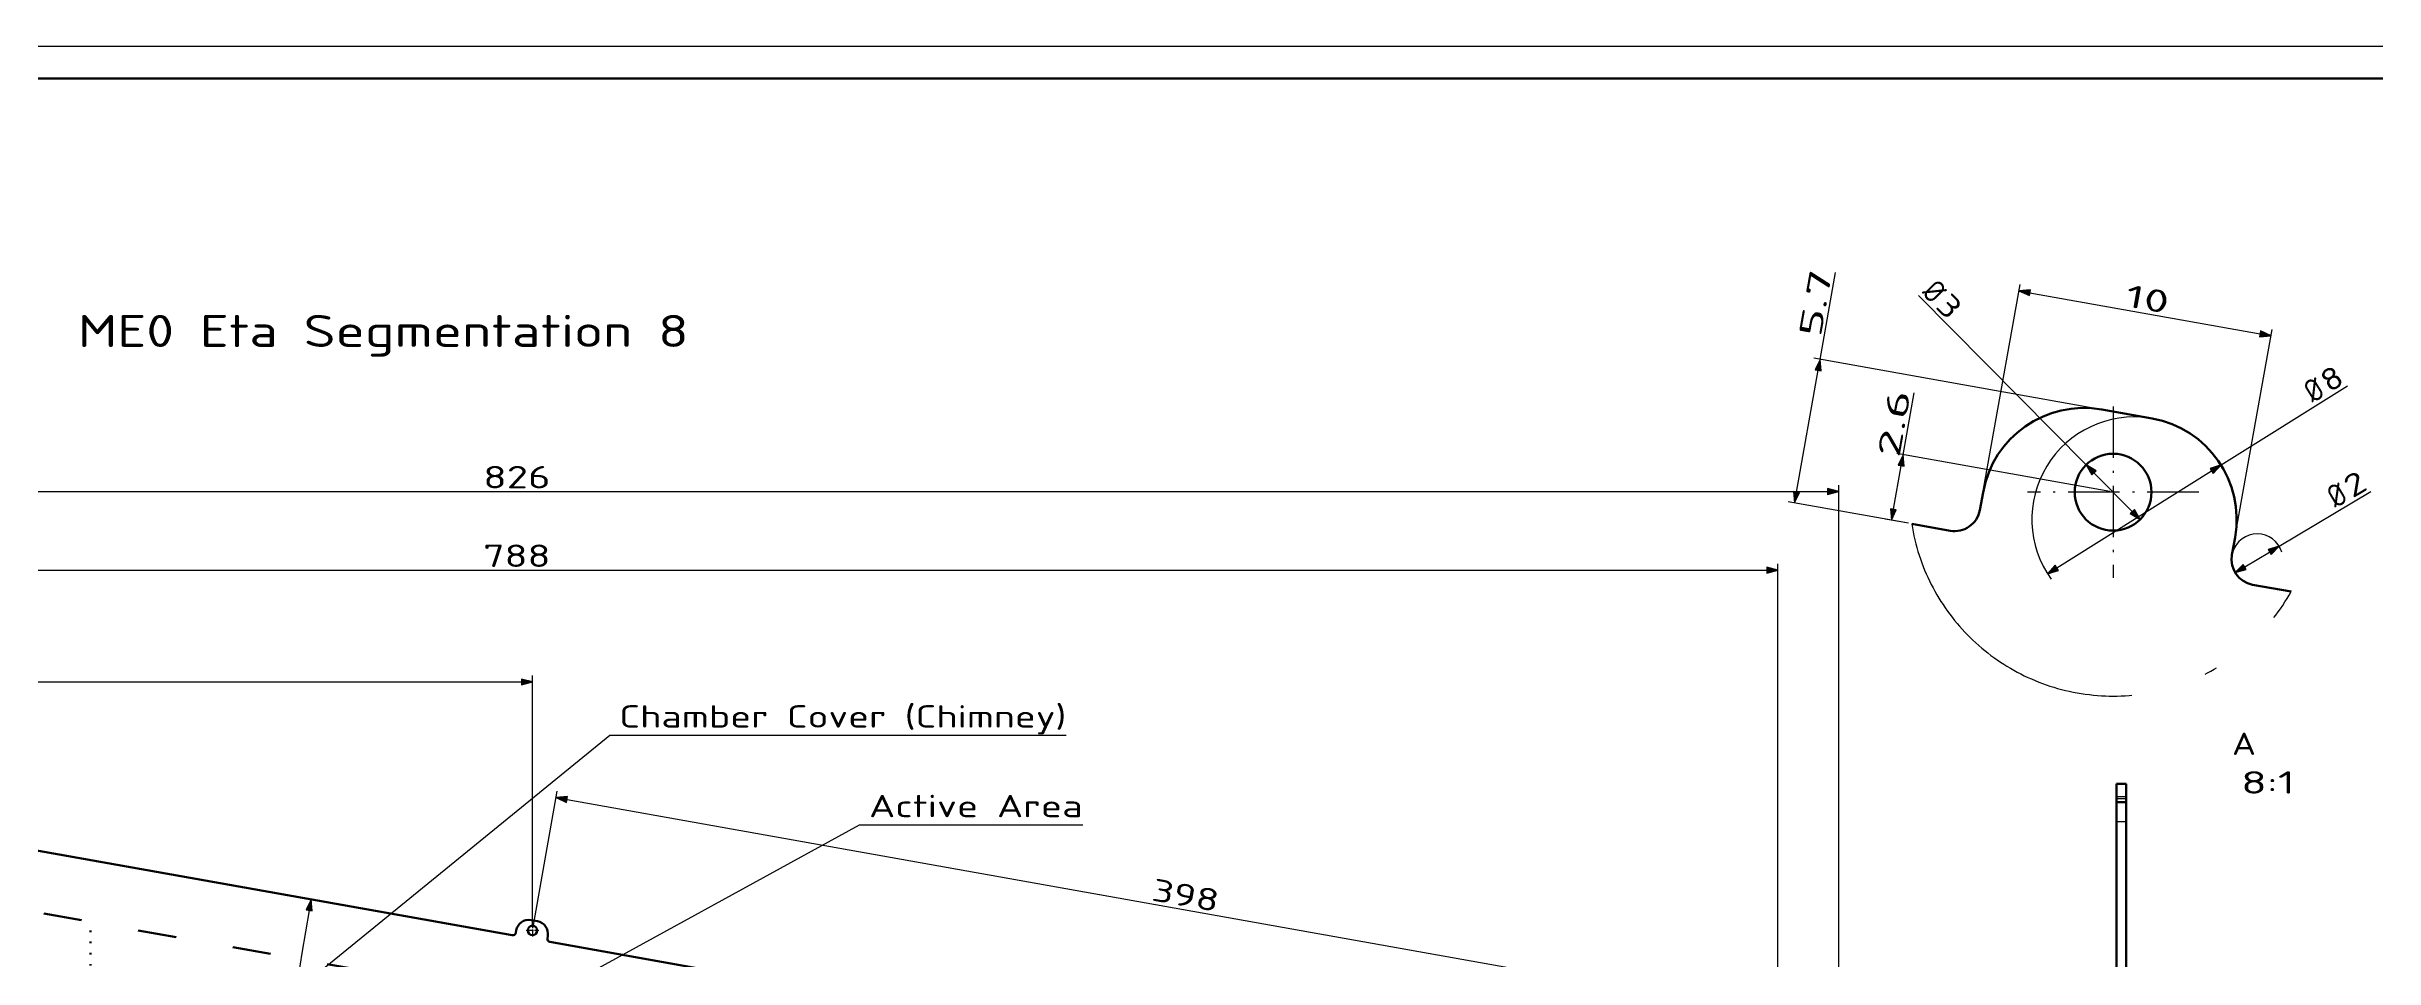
# Model space of a CAD drawing. Extents: x 0 to 1695, y 0 to 840.
# Drawn here: x 386 to 1114, y 555 to 840 of the extents above; entities that cross this region are included whole.
import ezdxf
from ezdxf.enums import TextEntityAlignment as Align

# ---------------------------------------------------------------- set-up
doc = ezdxf.new("R2010")
doc.units = 0
for name, pattern in [('DASHDOT', [18.5, 12, -3, 0.5, -3]), ('DASHSPACE', [30, 12, -18]), ('DOT', [3.5, 0.5, -3])]:
    doc.linetypes.add(name, pattern=pattern)
doc.layers.get('0').update_dxf_attribs({"lineweight": 13})
doc.styles.get("Standard").update_dxf_attribs({"font": 'isocp.shx'})
doc.dimstyles.get("Standard").update_dxf_attribs({"dimtxt": 2.5, "dimasz": 2.5, "dimexe": 1.25, "dimexo": 0.625, "dimtad": 1, "dimcen": 2.5, "dimadec": 0, "dimazin": 0, "dimtfac": 1, "dimtmove": 0, "dimatfit": 0, "dimfxl": 1, "dimarcsym": 0})

# ---------------------------------------------------------------- blocks, each defined once
blk = doc.blocks.new('*D77')
at = {"color": 7, "lineweight": 25}
for p, q in [((145.165466, 607.466957), (145.165466, 643.419075)), ((148.642761, 641.419075), (534.567322, 641.419075)), ((538.044617, 564.780006), (538.044617, 643.419075))]:
    blk.add_line(p, q, dxfattribs=at)
for points in [[(148.642761, 642.350838), (145.165466, 641.419075), (148.642761, 640.487312)], [(534.567322, 640.487312), (538.044617, 641.419075), (534.567322, 642.350838)]]:
    blk.add_lwpolyline(points, close=True, dxfattribs=at)
for points in [[(148.642761, 642.350838), (145.165466, 641.419075), (148.642761, 642.350838), (148.642761, 640.487312)], [(534.567322, 640.487312), (538.044617, 641.419075), (534.567322, 640.487312), (534.567322, 642.350838)]]:
    blk.add_solid(points, dxfattribs=at)
blk.add_text('392.9', height=7, dxfattribs=at).set_placement((323.624939, 642.419075), (359.585144, 642.419075), align=Align.FIT)
blk = doc.blocks.new('*D78')
at = {"color": 7, "lineweight": 25}
for p, q in [((538.220154, 564.764473), (545.795593, 607.25016)), ((548.867859, 604.670799), (933.841309, 536.027275)), ((930.040222, 494.900139), (937.615723, 537.385811))]:
    blk.add_line(p, q, dxfattribs=at)
for points in [[(549.031433, 605.588081), (545.444519, 605.281212), (548.704407, 603.753517)], [(933.677734, 535.109993), (937.264648, 535.416862), (934.004883, 536.944557)]]:
    blk.add_lwpolyline(points, close=True, dxfattribs=at)
for points in [[(549.031433, 605.588081), (545.444519, 605.281212), (549.031433, 605.588081), (548.704407, 603.753517)], [(933.677734, 535.109993), (937.264648, 535.416862), (933.677734, 535.109993), (934.004883, 536.944557)]]:
    blk.add_solid(points, dxfattribs=at)
blk.add_text('398', height=7, rotation=349.890019, dxfattribs=at).set_placement((731.185242, 573.178093), (751.875061, 569.488945), align=Align.FIT)
blk = doc.blocks.new('*D92')
at = {"color": 7, "lineweight": 25}
for p, q in [((120.171936, 598.866951), (120.171936, 702.930916)), ((123.649231, 700.930916), (942.69458, 700.930916)), ((946.171936, 484.342155), (946.171936, 702.930916))]:
    blk.add_line(p, q, dxfattribs=at)
for points in [[(123.649231, 701.862648), (120.171936, 700.930916), (123.649231, 699.999153)], [(942.69458, 699.999153), (946.171936, 700.930916), (942.69458, 701.862648)]]:
    blk.add_lwpolyline(points, close=True, dxfattribs=at)
for points in [[(123.649231, 701.862648), (120.171936, 700.930916), (123.649231, 701.862648), (123.649231, 699.999153)], [(942.69458, 699.999153), (946.171936, 700.930916), (942.69458, 699.999153), (942.69458, 701.862648)]]:
    blk.add_solid(points, dxfattribs=at)
blk.add_text('826', height=7, dxfattribs=at).set_placement((522.663879, 701.930916), (543.679993, 701.930916), align=Align.FIT)
blk = doc.blocks.new('*D93')
at = {"color": 7, "lineweight": 25}
for p, q in [((139.171936, 585.866951), (139.171936, 678.367867)), ((927.171936, 473.455116), (927.171936, 678.367867)), ((142.649231, 676.367867), (923.69458, 676.367867))]:
    blk.add_line(p, q, dxfattribs=at)
for points in [[(142.649231, 677.299599), (139.171936, 676.367867), (142.649231, 675.436104)], [(923.69458, 675.436104), (927.171936, 676.367867), (923.69458, 677.299599)]]:
    blk.add_lwpolyline(points, close=True, dxfattribs=at)
for points in [[(142.649231, 677.299599), (139.171936, 676.367867), (142.649231, 677.299599), (142.649231, 675.436104)], [(923.69458, 675.436104), (927.171936, 676.367867), (923.69458, 675.436104), (923.69458, 677.299599)]]:
    blk.add_solid(points, dxfattribs=at)
blk.add_text('788', height=7, dxfattribs=at).set_placement((522.663879, 677.367867), (543.679993, 677.367867), align=Align.FIT)
blk = doc.blocks.new('*D101')
at = {"color": 7, "lineweight": 25}
for points in [[(469.188049, 569.884422), (468.881287, 573.471321), (467.353577, 570.21154)], [(467.353577, 139.522362), (468.881287, 136.262581), (469.188049, 139.84948)]]:
    blk.add_lwpolyline(points, close=True, dxfattribs=at)
blk.add_arc((1694.879753, 354.866951), 1245.335449, 170.049977, 189.95001, dxfattribs=at)
for points in [[(469.188049, 569.884422), (468.881287, 573.471321), (469.188049, 569.884422), (467.353577, 570.21154)], [(467.353577, 139.522362), (468.881287, 136.262581), (467.353577, 139.522362), (469.188049, 139.84948)]]:
    blk.add_solid(points, dxfattribs=at)
for s, p, p2 in [('%%d', (447.144348, 370.2804), (447.144348, 375.413734)), ('20.22', (448.544373, 334.320168), (448.544373, 370.2804))]:
    blk.add_text(s, height=7, rotation=90.000003, dxfattribs=at).set_placement(p, p2, align=Align.FIT)
blk = doc.blocks.new('*D110')
at = {"color": 7, "lineweight": 25}
for p, q in [((966.285513, 712.430381), (969.739126, 731.799888)), ((1030.9027, 700.908653), (964.316274, 712.781455)), ((963.244497, 695.37667), (965.675161, 709.007041)), ((967.970083, 691.001914), (960.665395, 692.304405))]:
    blk.add_line(p, q, dxfattribs=at)
for points in [[(966.592153, 708.843467), (966.285513, 712.430381), (964.75768, 709.170616)], [(962.327505, 695.540245), (962.634145, 691.95333), (964.161977, 695.213096)]]:
    blk.add_lwpolyline(points, close=True, dxfattribs=at)
for points in [[(966.592153, 708.843467), (966.285513, 712.430381), (966.592153, 708.843467), (964.75768, 709.170616)], [(962.327505, 695.540245), (962.634145, 691.95333), (962.327505, 695.540245), (964.161977, 695.213096)]]:
    blk.add_solid(points, dxfattribs=at)
blk.add_text('2.6', height=7, rotation=79.889997, dxfattribs=at).set_placement((965.065298, 711.285728), (968.754751, 731.975425), align=Align.FIT)
blk = doc.blocks.new('*D111')
at = {"color": 7, "lineweight": 25}
for p, q in [((940.339712, 742.247886), (945.182973, 769.41085)), ((1027.380239, 726.727867), (938.370473, 742.59896)), ((932.94518, 700.779258), (939.72936, 738.824546)), ((967.970083, 691.001914), (930.366079, 697.706993))]:
    blk.add_line(p, q, dxfattribs=at)
for points in [[(940.646352, 738.660972), (940.339223, 742.247886), (938.81188, 738.988121)], [(932.028188, 700.942832), (932.334829, 697.355918), (933.862661, 700.615684)]]:
    blk.add_lwpolyline(points, close=True, dxfattribs=at)
for points in [[(940.646352, 738.660972), (940.339223, 742.247886), (940.646352, 738.660972), (938.81188, 738.988121)], [(932.028188, 700.942832), (932.334829, 697.355918), (932.028188, 700.942832), (933.862661, 700.615684)]]:
    blk.add_solid(points, dxfattribs=at)
blk.add_text('5.7', height=7, rotation=79.889997, dxfattribs=at).set_placement((940.509145, 748.89669), (944.198598, 769.586387), align=Align.FIT)
blk = doc.blocks.new('*D112')
at = {"color": 7, "lineweight": 25}
for p, q in [((991.41979, 701.650962), (1002.830434, 765.644981)), ((1005.9027, 763.065757), (1077.813833, 750.24337)), ((1070.177602, 687.607872), (1081.588247, 751.60189))]:
    blk.add_line(p, q, dxfattribs=at)
for points in [[(1006.066274, 763.982994), (1002.47936, 763.676109), (1005.739126, 762.148399)], [(1077.650259, 749.326133), (1081.237173, 749.633018), (1077.977407, 751.160728)]]:
    blk.add_lwpolyline(points, close=True, dxfattribs=at)
for points in [[(1006.066274, 763.982994), (1002.47936, 763.676109), (1006.066274, 763.982994), (1005.739126, 762.148399)], [(1077.650259, 749.326133), (1081.237173, 749.633018), (1077.650259, 749.326133), (1077.977407, 751.160728)]]:
    blk.add_solid(points, dxfattribs=at)
blk.add_text('10', height=7, rotation=349.890019, dxfattribs=at).set_placement((1035.367055, 758.82772), (1048.70104, 756.450279), align=Align.FIT)
blk = doc.blocks.new('*D113')
at = {"color": 7, "lineweight": 25}
for p, q in [((1065.614614, 709.232749), (1105.170766, 734.020591)), ((1014.329458, 677.094932), (1062.668325, 707.386314))]:
    blk.add_line(p, q, dxfattribs=at)
for points in [[(1063.162954, 706.596763), (1065.614614, 709.232749), (1062.173208, 708.175865)], [(1013.834829, 677.884483), (1011.383169, 675.248497), (1014.824575, 676.305381)]]:
    blk.add_lwpolyline(points, close=True, dxfattribs=at)
blk.add_arc((1038.498891, 692.240684), 32, 81.680491, 215.654375, dxfattribs=at)
for points in [[(1063.162954, 706.596763), (1065.614614, 709.232749), (1063.162954, 706.596763), (1062.173208, 708.175865)], [(1013.834829, 677.884483), (1011.383169, 675.248497), (1013.834829, 677.884483), (1014.824575, 676.305381)]]:
    blk.add_solid(points, dxfattribs=at)
for s, p, p2 in [('%%c', (1094.297231, 728.386802), (1098.646841, 731.112632)), ('8', (1099.494009, 731.643516), (1104.639516, 734.867881))]:
    blk.add_text(s, height=7, rotation=32.07339, dxfattribs=at).set_placement(p, p2, align=Align.FIT)
blk = doc.blocks.new('*D114')
at = {"color": 7, "lineweight": 25}
for p, q in [((1083.75768, 683.817588), (1112.383657, 700.967735)), ((1073.015005, 677.381797), (1080.774282, 682.030479))]:
    blk.add_line(p, q, dxfattribs=at)
for points in [[(1081.253286, 681.231163), (1083.75768, 683.817466), (1080.295766, 682.829673)], [(1072.536489, 678.180992), (1070.032095, 675.594566), (1073.494009, 676.582359)]]:
    blk.add_lwpolyline(points, close=True, dxfattribs=at)
blk.add_arc((1076.894888, 679.706016), 8, 16.602148, 162.728028, dxfattribs=at)
for points in [[(1081.253286, 681.231163), (1083.75768, 683.817466), (1081.253286, 681.231163), (1080.295766, 682.829673)], [(1072.536489, 678.180992), (1070.032095, 675.594566), (1072.536489, 678.180992), (1073.494009, 676.582359)]]:
    blk.add_solid(points, dxfattribs=at)
for s, p, p2 in [('2', (1106.661001, 698.704917), (1111.869985, 701.825523)), ('%%c', (1101.39977, 695.552818), (1105.803091, 698.191001))]:
    blk.add_text(s, height=7, rotation=30.926089, dxfattribs=at).set_placement(p, p2, align=Align.FIT)
blk = doc.blocks.new('*D115')
at = {"color": 7, "lineweight": 25}
for p, q in [((971.060415, 762.159019), (1023.443227, 709.259971)), ((1025.890005, 706.788902), (1037.883657, 694.677207))]:
    blk.add_line(p, q, dxfattribs=at)
for points in [[(1026.552114, 707.444664), (1023.443227, 709.259849), (1025.228384, 706.133384)], [(1037.222036, 694.02169), (1040.330434, 692.206382), (1038.545766, 695.332847)]]:
    blk.add_lwpolyline(points, close=True, dxfattribs=at)
for points in [[(1026.552114, 707.444664), (1023.443227, 709.259849), (1026.552114, 707.444664), (1025.228384, 706.133384)], [(1037.222036, 694.02169), (1040.330434, 692.206382), (1037.222036, 694.02169), (1038.545766, 695.332847)]]:
    blk.add_solid(points, dxfattribs=at)
for s, p, p2 in [('%%c', (971.770864, 762.862632), (975.383169, 759.215171)), ('3', (976.086782, 758.5046), (980.359243, 754.189903))]:
    blk.add_text(s, height=7, rotation=314.719189, dxfattribs=at).set_placement(p, p2, align=Align.FIT)
blk = doc.blocks.new('BLOCK90')
at = {"color": 7, "lineweight": 25}
blk.add_text('ME0 Eta Segmentation 8', height=10, dxfattribs=at).set_placement((396, 746.123901), (586.835693, 746.123901), align=Align.FIT)
blk = doc.blocks.new('BLOCK165')
at = {"color": 7, "lineweight": 25}
blk.add_lwpolyline([(-1149.939331, 168.01088), (-1025, 269.89624), (-882.342957, 269.89624)], dxfattribs=at)
blk.add_solid([(-1150.528198, 168.732971), (-1152.634155, 165.813263), (-1149.350464, 167.288788)], dxfattribs=at)
blk.add_text('Chamber Cover (Chimney)', height=7, dxfattribs=at).set_placement((-1022, 272.286743), (-882.342957, 272.286743), align=Align.FIT)
blk = doc.blocks.new('BLOCK166')
at = {"color": 7, "lineweight": 25}
blk.add_lwpolyline([(-1044.521118, 188.367783), (-947, 241.896255), (-877.20752, 241.896255)], dxfattribs=at)
blk.add_solid([(-1044.969482, 189.18457), (-1047.569458, 186.69458), (-1044.072754, 187.55098)], dxfattribs=at)
blk.add_text('Active Area', height=7, dxfattribs=at).set_placement((-944, 244.286743), (-877.20752, 244.286743), align=Align.FIT)
blk = doc.blocks.new('BLOCK167')
at = {"color": 7, "linetype": 'DASHDOT', "lineweight": 25, "ltscale": 0.097501}
blk.add_line((-1047.177368, 208.913055), (-1051.077393, 208.913055), dxfattribs=at)
at = {"color": 7, "linetype": 'DASHDOT', "lineweight": 25, "ltscale": 0.0975}
blk.add_line((-1049.127319, 210.863052), (-1049.127319, 206.963058), dxfattribs=at)
blk = doc.blocks.new('BLOCK173')
at = {"color": 7, "lineweight": 50}
for p, q in [((-1055.490569, 207.406655), (-1288.758452, 249)), ((-1047.598691, 211.789379), (-1049.567636, 212.140456)), ((-1054.330558, 208.215589), (-1054.207681, 208.90472)), ((-1044.485832, 206.460204), (-1044.362955, 207.149335)), ((-663.670491, 137.542312), (-1043.676898, 205.300193))]:
    blk.add_line(p, q, dxfattribs=at)
at = {"color": 150, "linetype": 'DASHSPACE', "lineweight": 50}
blk.add_line((-1290.439116, 230), (-660, 117.588162), dxfattribs=at)
at = {"color": 3, "linetype": 'DOT', "lineweight": 50}
blk.add_line((-1187.178, -211.587799), (-1187.178, 211.587799), dxfattribs=at)
at = {"color": 7, "lineweight": 50}
blk.add_circle((-1049.127333, 208.913053), 1.5, dxfattribs=at)
for centre, radius, start, end in [((-1050.26979, 208.202566), 4, 79.89, 169.89), ((-1048.300845, 207.851489), 4, 349.89, 439.89), ((-1055.31503, 208.391128), 1, 259.89, 349.89), ((-1043.501359, 206.284665), 1, 169.89, 259.89)]:
    blk.add_arc(centre, radius, start, end, dxfattribs=at)
blk = doc.blocks.new('BLOCK174')
at = {"color": 7, "lineweight": 25}
for s, p, p2 in [('  A', (-654, 128.785843), (-651.722961, 128.785843)), ('  8:1', (-654, 127.272873), (-650.204956, 127.272873))]:
    blk.add_text(s, height=0.875, dxfattribs=at).set_placement(p, p2, align=Align.FIT)
blk = doc.blocks.new('BLOCK175')
at = {"color": 7, "linetype": 'DASHDOT', "lineweight": 25, "ltscale": 0.167144}
blk.add_line((-657.307251, 142.391586), (-657.307251, 135.705826), dxfattribs=at)
at = {"color": 7, "linetype": 'DASHDOT', "lineweight": 25, "ltscale": 0.167145}
blk.add_line((-653.964355, 139.048706), (-660.650146, 139.048706), dxfattribs=at)
blk = doc.blocks.new('BLOCK176')
at = {"color": 7, "lineweight": 50}
for p, q in [((-655.778613, 141.925036), (-657.747558, 142.276113)), ((-662.51048, 138.351246), (-662.387603, 139.040377)), ((-663.670491, 137.542312), (-665.173844, 137.810371)), ((-652.665754, 136.59586), (-652.542877, 137.284991)), ((-650.353467, 135.167791), (-651.85682, 135.435849))]:
    blk.add_line(p, q, dxfattribs=at)
blk.add_circle((-657.307255, 139.048709), 1.5, dxfattribs=at)
for centre, radius, start, end in [((-658.449712, 138.338222), 4, 79.89, 169.89), ((-656.480767, 137.987145), 4, 349.89, 439.89), ((-663.494952, 138.526784), 1, 259.89, 349.89), ((-651.681281, 136.420322), 1, 169.89, 259.89)]:
    blk.add_arc(centre, radius, start, end, dxfattribs=at)
at = {"color": 7, "linetype": 'DASHDOT', "lineweight": 25}
blk.add_arc((-657.307255, 139.048709), 7.96346, 188.945946, 330.834054, dxfattribs=at)
blk = doc.blocks.new('BLOCK178')
at = {"color": 7, "lineweight": 50}
for p, q in [((13.2, 254.7), (10.2, 254.7)), ((10.2, 250.7), (10.2, 254.7)), ((13.2, 250.7), (13.2, 254.7)), ((10.2, 250), (10.2, 250.7)), ((10.2, 249), (10.2, 250)), ((10.2, 249), (13.2, 249)), ((10.2, 243), (10.2, 249)), ((13.2, 250), (13.2, 250.7)), ((13.2, 249), (13.2, 250)), ((13.2, 243), (13.2, 249)), ((10.2, 243), (10.2, -243)), ((13.2, 243), (13.2, -243)), ((10.19, 230), (10.19, -230)), ((10.2, 230), (10.19, 230)), ((10.2, -230), (10.19, -230)), ((10.2, -249), (10.2, -243)), ((13.2, -249), (13.2, -243)), ((10.2, -249), (13.2, -249)), ((10.2, -250), (10.2, -249)), ((10.2, -250.7), (10.2, -250)), ((10.2, -254.7), (10.2, -250.7)), ((13.2, -250), (13.2, -249)), ((13.2, -250.7), (13.2, -250)), ((13.2, -254.7), (13.2, -250.7)), ((13.2, -254.7), (10.2, -254.7))]:
    blk.add_line(p, q, dxfattribs=at)
at = {"color": 7, "lineweight": 25}
for p, q in [((13.2, 250.7), (10.2, 250.7)), ((13.2, 250), (10.2, 250)), ((10.2, 243), (13.2, 243)), ((10.2, -243), (13.2, -243)), ((13.2, -250), (10.2, -250)), ((13.2, -250.7), (10.2, -250.7))]:
    blk.add_line(p, q, dxfattribs=at)

msp = doc.modelspace()

# ---------------------------------------------------------------- linework, layer by layer
at = {"color": 7, "lineweight": 25}
msp.add_line((1188, 840), (0, 840), dxfattribs=at)
at = {"color": 7, "lineweight": 70}
msp.add_line((1178, 830), (10, 830), dxfattribs=at)
at = {"color": 7, "linetype": 'DASHDOT', "lineweight": 25, "ltscale": 0.09}
msp.add_line((1032.622846, 597.866951), (1036.222847, 597.866951), dxfattribs=at)

# ---------------------------------------------------------------- block references
at = {"lineweight": 0}
for name, p in [('BLOCK90', (0, 0)), ('BLOCK165', (1587.171936, 354.866951)), ('BLOCK173', (1587.171936, 354.866951)), ('BLOCK166', (1587.171936, 354.866951)), ('BLOCK178', (1022.722847, 354.866951)), ('BLOCK167', (1587.171936, 354.866951))]:
    msp.add_blockref(name, p, dxfattribs=at)
at = {"lineweight": 0, "xscale": 8, "yscale": 8, "zscale": 8}
for name in ['BLOCK176', 'BLOCK175', 'BLOCK174']:
    msp.add_blockref(name, (6290.345083, -411.656533), dxfattribs=at)

# ---------------------------------------------------------------- dimensions: what is measured, and where the dimension line sits
at = {"color": 0, "lineweight": 0}
for base, p1, p2, angle, override, picture, middle, dimtype in [((932.334898, 697.355941), (1028.364617, 726.552369), (968.954334, 690.826431), 259.888622, {"dimlfac": 0.125, "dimtxsty": 'STANDARD'}, '*D111', (943.338247, 759.066001), 160), ((1002.479326, 763.67607), (1070.002066, 686.623396), (991.244262, 700.666481), 169.889099, {"dimlfac": 0.125, "dimtxsty": 'STANDARD'}, '*D112', (1041.858228, 756.654528), 160), ((966.285432, 712.430381), (968.954334, 690.826431), (1031.887042, 700.733141), 79.889577, {"dimlfac": 0.125, "dimtxsty": 'STANDARD'}, '*D110', (967.894582, 721.454978), 160), ((120.171936, 700.930908), (946.171936, 483.34216), (120.171936, 597.866951), 179.999046, {"dimtxsty": 'STANDARD'}, '*D92', (533.171936, 700.930908), 160), ((139.171936, 676.367859), (927.171936, 472.455113), (139.171936, 584.866951), 179.999046, {"dimtxsty": 'STANDARD'}, '*D93', (533.171936, 676.367859), 160), ((145.165429, 641.419075), (538.044603, 563.780004), (145.165429, 606.466951), 179.999046, {"dimtxsty": 'STANDARD'}, '*D77', (341.605016, 641.419075), 160), ((545.444567, 605.281209), (929.864681, 493.91566), (538.044603, 563.780004), 169.889999937, {"dimtxsty": 'STANDARD'}, '*D78', (741.354606, 570.349037), 161)]:
    dim = msp.add_linear_dim(base=base, p1=p1, p2=p2, angle=angle, dimstyle='STANDARD', override=override, dxfattribs=at)
    dim.commit()
    dim.dimension.update_dxf_attribs({"geometry": picture, "text_midpoint": middle, "dimtype": dimtype, "oblique_angle": 89.999523})
for p1, p2, picture, middle in [((1040.330633, 692.206373), (1023.44345, 709.259908), '*D115', (975.35436, 757.822715)), ((1011.383149, 675.248467), (1065.61474, 709.232793), '*D113', (1099.999377, 730.779989)), ((1070.032183, 675.594586), (1083.757479, 683.817497), '*D114', (1107.148795, 697.831383))]:
    dim = msp.add_diameter_dim_2p(p1=p1, p2=p2, dimstyle='STANDARD', override={"dimlfac": 0.125, "dimtxsty": 'STANDARD'}, dxfattribs=at)
    dim.commit()
    dim.dimension.update_dxf_attribs({"geometry": picture, "text_midpoint": middle, "dimtype": 163})
dim = msp.add_angular_dim_2l(base=(451.697861, 428.072359), line1=((1694.879757, 354.866951), (478.725956, 571.715938)), line2=((1694.879757, 354.866951), (478.725956, 138.017964)), dimstyle='STANDARD', override={"dimtxsty": 'STANDARD'}, dxfattribs=at)
dim.commit()
dim.dimension.update_dxf_attribs({"geometry": '*D101', "text_midpoint": (449.544357, 354.866951), "dimtype": 162})

doc.saveas('drawing.dxf')
